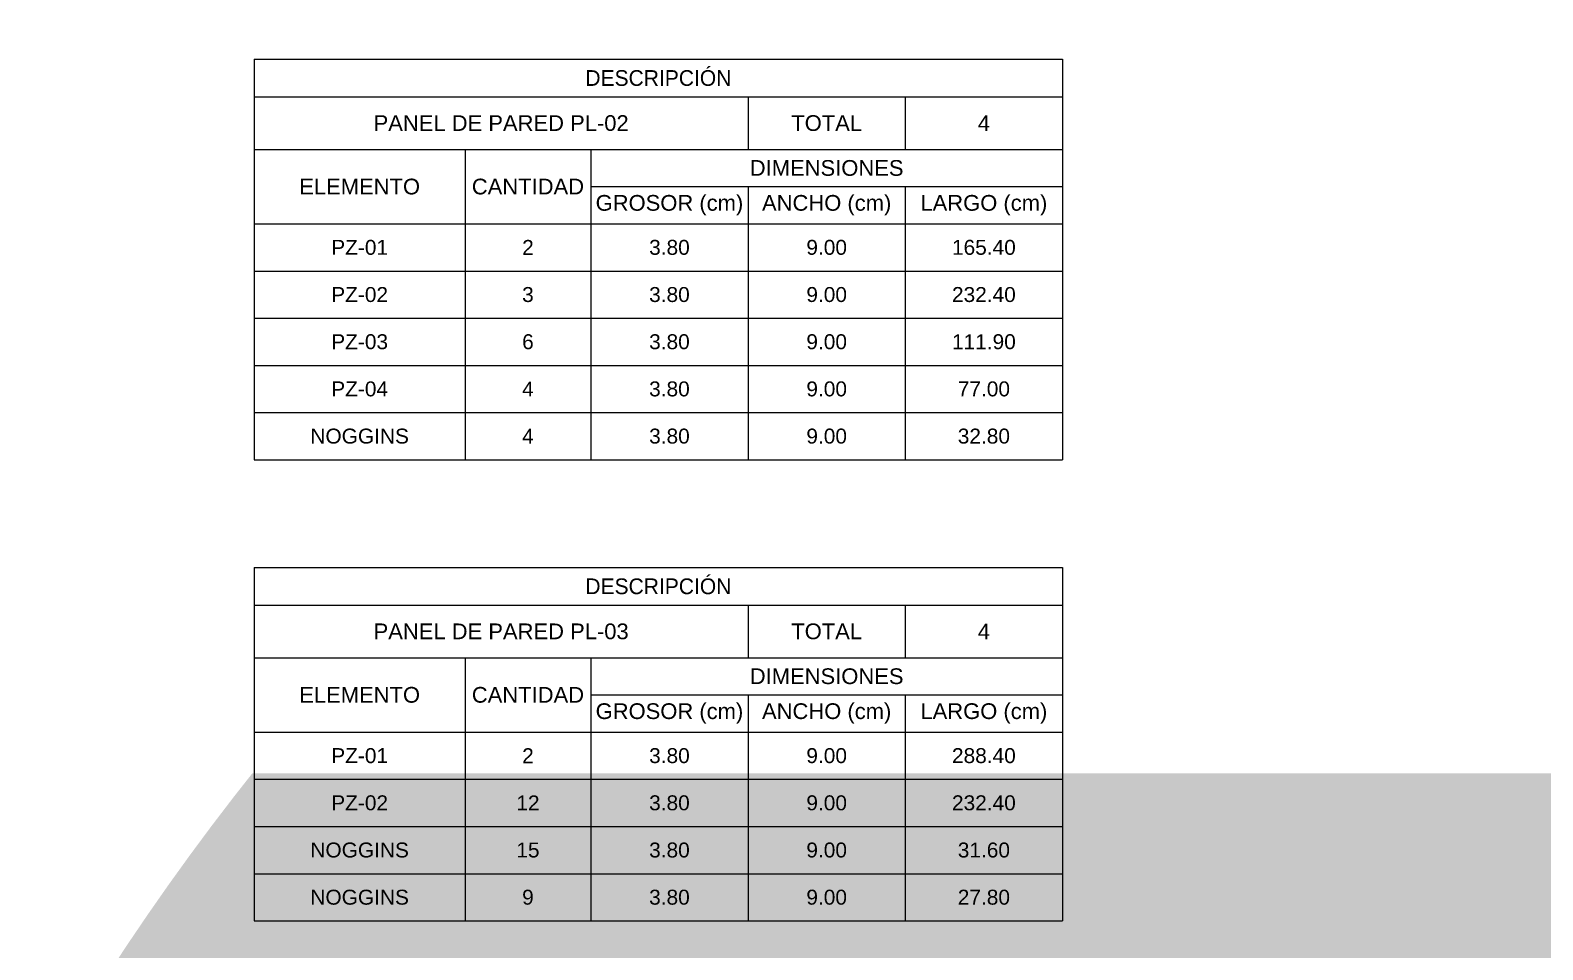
# Model space of a CAD drawing. Header units: millimetres. Extents: x 19458 to 19801, y 4351 to 4752.
# Drawn here: x 19502.44 to 19512.06, y 4496.02 to 4501.87 of the extents above; entities that cross this region are included whole.
import ezdxf

# ---------------------------------------------------------------- set-up
doc = ezdxf.new("R2010")
doc.units = ezdxf.units.MM
for name, color, linetype in [('cotas', 1, 'Continuous'), ('cotas @ 400', 1, 'Continuous'), ('cotas @ 500', 1, 'Continuous')]:
    doc.layers.add(name, color=color, linetype=linetype)
doc.styles.add('century gothic', font='GOTHIC.TTF')
doc.styles.add('COTAS SMC', font='GOTHIC.TTF')
doc.styles.get("Standard").update_dxf_attribs({"font": 'arial.ttf'})
doc.dimstyles.new('ANOTATIVE 100 SMCONSTRUCCIONES', dxfattribs={"dimscale": 0, "dimtxt": 0.18, "dimasz": 0.15, "dimexe": 0.18, "dimexo": 0.09, "dimgap": 0.1, "dimtad": 1, "dimzin": 0, "dimdsep": 46, "dimtxsty": 'century gothic', "dimblk1": 'FLECHA1', "dimblk2": 'FLECHA1', "dimsah": 1, "dimcen": 0.18, "dimdle": 0.075, "dimclrd": 1, "dimclre": 1, "dimclrt": 2, "dimaunit": 1, "dimadec": 0, "dimazin": 0, "dimtfac": 0.75, "dimtix": 1, "dimtmove": 2, "dimatfit": 3, "dimfxl": 0.09, "dimtvp": 1.5, "dimtfill": 1, "dimtolj": 1, "dimtzin": 0, "dimarcsym": 0})
doc.dimstyles.new('PIES SMCONSTRUCCIONES', dxfattribs={"dimscale": 0, "dimtxt": 0.18, "dimasz": 0.2, "dimexe": 0.18, "dimexo": 0, "dimgap": 0.1, "dimtad": 1, "dimdec": 0, "dimlfac": 39.370079, "dimzin": 0, "dimdsep": 46, "dimlunit": 4, "dimtxsty": 'COTAS SMC', "dimblk1": 'FLECHA1', "dimblk2": 'FLECHA1', "dimsah": 1, "dimcen": 0.2, "dimdle": 0.075, "dimclrd": 1, "dimclre": 1, "dimclrt": 2, "dimaunit": 1, "dimadec": 0, "dimazin": 0, "dimtfac": 0.75, "dimtdec": 0, "dimtix": 1, "dimtmove": 2, "dimatfit": 3, "dimfxl": 0.09, "dimtvp": 1.5, "dimtfill": 1, "dimtolj": 1, "dimtzin": 0, "dimarcsym": 0})

# ---------------------------------------------------------------- blocks, each defined once
blk = doc.blocks.new('FLECHA1')
at = {"color": 4}
blk.add_line((-0.246176, -0.248081), (0.248081, 0.25), dxfattribs=at)
at = {"color": 1}
blk.add_line((-1, 0), (0.496162, 0), dxfattribs=at)
blk = doc.blocks.new('*D1568')
at = {"layer": 'cotas', "color": 1, "lineweight": -2, "transparency": 16777216}
for p, q in [((19614.326, 4625.8448), (19614.326, 4700.8448)), ((19570.9836, 4550.8448), (19524.326, 4550.8448)), ((19614.326, 4548.4298), (19614.326, 4550.8448)), ((19570.5339, 4548.4298), (19524.326, 4548.4298)), ((19614.326, 4473.4298), (19614.326, 4398.4298))]:
    blk.add_line(p, q, dxfattribs=at)
at = {"layer": 'Defpoints', "color": 0, "transparency": 16777216}
for p in [(19614.326, 4550.8448), (19615.9836, 4550.8448), (19615.5339, 4548.4298)]:
    blk.add_point(p, dxfattribs=at)
at = {"layer": 'cotas', "color": 1, "lineweight": -2, "transparency": 16777216, "xscale": 75, "yscale": 75, "zscale": 75}
for p, rotation in [((19614.326, 4550.8448), 270), ((19614.326, 4548.4298), 90)]:
    blk.add_blockref('FLECHA1', p, dxfattribs=dict(at, rotation=rotation))
at = {"layer": 'cotas', "color": 2, "transparency": 16777216, "insert": (19517.3376, 4549.6373), "char_height": 90, "attachment_point": 5, "rotation": 90, "style": 'century gothic', "bg_fill": 3, "box_fill_scale": 1.1, "bg_fill_color": 256, "bg_fill_true_color": 13158600, "bg_fill_transparency": 0}
blk.add_mtext('\\A1;2.42', dxfattribs=at)
blk = doc.blocks.new('*D1620')
at = {"layer": 'cotas', "color": 1, "lineweight": -2, "transparency": 16777216}
for p, q in [((19614.326, 4610.8448), (19614.326, 4670.8448)), ((19579.9836, 4550.8448), (19542.326, 4550.8448)), ((19614.326, 4548.4298), (19614.326, 4550.8448)), ((19579.5339, 4548.4298), (19542.326, 4548.4298)), ((19614.326, 4488.4298), (19614.326, 4428.4298))]:
    blk.add_line(p, q, dxfattribs=at)
at = {"layer": 'Defpoints', "color": 0, "transparency": 16777216}
for p in [(19614.326, 4550.8448), (19615.9836, 4550.8448), (19615.5339, 4548.4298)]:
    blk.add_point(p, dxfattribs=at)
at = {"layer": 'cotas', "color": 1, "lineweight": -2, "transparency": 16777216, "xscale": 60, "yscale": 60, "zscale": 60}
for p, rotation in [((19614.326, 4550.8448), 270), ((19614.326, 4548.4298), 90)]:
    blk.add_blockref('FLECHA1', p, dxfattribs=dict(at, rotation=rotation))
at = {"layer": 'cotas', "color": 2, "transparency": 16777216, "insert": (19536.7353, 4549.6373), "char_height": 72, "attachment_point": 5, "rotation": 90, "style": 'century gothic', "bg_fill": 3, "box_fill_scale": 1.1, "bg_fill_color": 256, "bg_fill_true_color": 13158600, "bg_fill_transparency": 0}
blk.add_mtext('\\A1;2.42', dxfattribs=at)
blk = doc.blocks.new('*D1623')
at = {"layer": 'cotas', "color": 1, "lineweight": -2, "transparency": 16777216}
for p, q in [((19620.0128, 4651.7533), (19620.0128, 4751.7533)), ((19620.4168, 4551.7533), (19530.0128, 4551.7533)), ((19620.0128, 4550.5333), (19620.0128, 4551.7533)), ((19620.4168, 4550.5333), (19530.0128, 4550.5333)), ((19620.0128, 4450.5333), (19620.0128, 4350.5333))]:
    blk.add_line(p, q, dxfattribs=at)
at = {"layer": 'Defpoints', "color": 0, "transparency": 16777216}
for p in [(19620.0128, 4551.7533), (19620.4168, 4551.7533), (19620.4168, 4550.5333)]:
    blk.add_point(p, dxfattribs=at)
at = {"layer": 'cotas', "color": 1, "lineweight": -2, "transparency": 16777216, "xscale": 100, "yscale": 100, "zscale": 100}
for p, rotation in [((19620.0128, 4551.7533), 270), ((19620.0128, 4550.5333), 90)]:
    blk.add_blockref('FLECHA1', p, dxfattribs=dict(at, rotation=rotation))
at = {"layer": 'cotas', "color": 2, "transparency": 16777216, "insert": (19523.8809, 4551.1433), "char_height": 90, "attachment_point": 5, "rotation": 90, "style": 'COTAS SMC', "bg_fill": 3, "box_fill_scale": 1.1, "bg_fill_color": 256, "bg_fill_true_color": 13158600, "bg_fill_transparency": 0}
blk.add_mtext("\\A1;4'", dxfattribs=at)
blk = doc.blocks.new('*T105')
at = {"layer": 'cotas', "color": 0, "linetype": 'ByBlock', "lineweight": -2, "transparency": 16777216}
for p, q in [((0, 0), (5.1409, 0)), ((0, 0), (0, -2.5461)), ((5.1409, 0), (5.1409, -2.5461)), ((0, -0.2392), (5.1409, -0.2392)), ((3.1409, -0.2392), (3.1409, -0.5731)), ((4.1409, -0.2392), (4.1409, -0.5731)), ((0, -0.5731), (5.1409, -0.5731)), ((1.3409, -0.5731), (1.3409, -2.5461)), ((2.1409, -0.5731), (2.1409, -2.5461)), ((2.1409, -0.8096), (5.1409, -0.8096)), ((3.1409, -0.8096), (3.1409, -2.5461)), ((4.1409, -0.8096), (4.1409, -2.5461)), ((0, -1.0461), (5.1409, -1.0461)), ((0, -1.3461), (5.1409, -1.3461)), ((0, -1.6461), (5.1409, -1.6461)), ((0, -1.9461), (5.1409, -1.9461)), ((0, -2.2461), (5.1409, -2.2461)), ((0, -2.5461), (5.1409, -2.5461))]:
    blk.add_line(p, q, dxfattribs=at)
at = {"layer": 'cotas', "color": 0, "transparency": 16777216, "insert": (2.5704, -0.1196), "char_height": 0.1, "width": 5.077526, "attachment_point": 5, "style": 'century gothic'}
blk.add_mtext('DESCRIPCIÓN', dxfattribs=at)
at = {"layer": 'cotas', "color": 0, "transparency": 16777216, "attachment_point": 5}
for s, insert, char_height, width in [('PANEL DE PARED PL-02', (1.5704, -0.4061), 0.1, 3.077526), ('TOTAL', (3.6409, -0.4061), 0.1, 0.936652), ('4', (4.6409, -0.4061), 0.1, 0.936652), ('DIMENSIONES', (3.6409, -0.6913), 0.1, 2.936652), ('ELEMENTO', (0.6704, -0.8096), 0.1, 1.277526), ('CANTIDAD', (1.7409, -0.8096), 0.1, 0.736652), ('GROSOR (cm)', (2.6409, -0.9278), 0.1, 0.936652), ('ANCHO (cm)', (3.6409, -0.9278), 0.1, 0.936652), ('LARGO (cm)', (4.6409, -0.9278), 0.1, 0.936652), ('PZ-01', (0.6704, -1.1961), 0.09502, 1.277526), ('2', (1.7409, -1.1961), 0.095, 0.736652), ('3.80', (2.6409, -1.1961), 0.09502, 0.936652), ('9.00', (3.6409, -1.1961), 0.09502, 0.936652), ('165.40', (4.6409, -1.1961), 0.09502, 0.936652), ('PZ-02', (0.6704, -1.4961), 0.09502, 1.277526), ('3', (1.7409, -1.4961), 0.095, 0.736652), ('3.80', (2.6409, -1.4961), 0.09502, 0.936652), ('9.00', (3.6409, -1.4961), 0.09502, 0.936652), ('232.40', (4.6409, -1.4961), 0.09502, 0.936652), ('PZ-03', (0.6704, -1.7961), 0.09502, 1.277526), ('6', (1.7409, -1.7961), 0.095, 0.736652), ('3.80', (2.6409, -1.7961), 0.09502, 0.936652), ('9.00', (3.6409, -1.7961), 0.09502, 0.936652), ('111.90', (4.6409, -1.7961), 0.09502, 0.936652), ('PZ-04', (0.6704, -2.0961), 0.09502, 1.277526), ('4', (1.7409, -2.0961), 0.095, 0.736652), ('3.80', (2.6409, -2.0961), 0.09502, 0.936652), ('9.00', (3.6409, -2.0961), 0.09502, 0.936652), ('77.00', (4.6409, -2.0961), 0.09502, 0.936652), ('NOGGINS', (0.6704, -2.3961), 0.09502, 1.277526), ('4', (1.7409, -2.3961), 0.095, 0.736652), ('3.80', (2.6409, -2.3961), 0.09502, 0.936652), ('9.00', (3.6409, -2.3961), 0.09502, 0.936652), ('32.80', (4.6409, -2.3961), 0.09502, 0.936652)]:
    blk.add_mtext(s, dxfattribs=dict(at, insert=insert, char_height=char_height, width=width))
blk = doc.blocks.new('*T170')
at = {"layer": 'cotas', "color": 0, "linetype": 'ByBlock', "lineweight": -2, "transparency": 16777216}
for p, q in [((0, 0), (5.1409, 0)), ((0, 0), (0, -2.2461)), ((5.1409, 0), (5.1409, -2.2461)), ((0, -0.2392), (5.1409, -0.2392)), ((3.1409, -0.2392), (3.1409, -0.5731)), ((4.1409, -0.2392), (4.1409, -0.5731)), ((0, -0.5731), (5.1409, -0.5731)), ((1.3409, -0.5731), (1.3409, -2.2461)), ((2.1409, -0.5731), (2.1409, -2.2461)), ((2.1409, -0.8096), (5.1409, -0.8096)), ((3.1409, -0.8096), (3.1409, -2.2461)), ((4.1409, -0.8096), (4.1409, -2.2461)), ((0, -1.0461), (5.1409, -1.0461)), ((0, -1.3461), (5.1409, -1.3461)), ((0, -1.6461), (5.1409, -1.6461)), ((0, -1.9461), (5.1409, -1.9461)), ((0, -2.2461), (5.1409, -2.2461))]:
    blk.add_line(p, q, dxfattribs=at)
at = {"layer": 'cotas', "color": 0, "transparency": 16777216, "insert": (2.5704, -0.1196), "char_height": 0.1, "width": 5.077526, "attachment_point": 5, "style": 'century gothic'}
blk.add_mtext('DESCRIPCIÓN', dxfattribs=at)
at = {"layer": 'cotas', "color": 0, "transparency": 16777216, "attachment_point": 5}
for s, insert, char_height, width in [('PANEL DE PARED PL-03', (1.5704, -0.4061), 0.1, 3.077526), ('TOTAL', (3.6409, -0.4061), 0.1, 0.936652), ('4', (4.6409, -0.4061), 0.1, 0.936652), ('DIMENSIONES', (3.6409, -0.6913), 0.1, 2.936652), ('ELEMENTO', (0.6704, -0.8096), 0.1, 1.277526), ('CANTIDAD', (1.7409, -0.8096), 0.1, 0.736652), ('GROSOR (cm)', (2.6409, -0.9278), 0.1, 0.936652), ('ANCHO (cm)', (3.6409, -0.9278), 0.1, 0.936652), ('LARGO (cm)', (4.6409, -0.9278), 0.1, 0.936652), ('PZ-01', (0.6704, -1.1961), 0.09502, 1.277526), ('2', (1.7409, -1.1961), 0.095, 0.736652), ('3.80', (2.6409, -1.1961), 0.09502, 0.936652), ('9.00', (3.6409, -1.1961), 0.09502, 0.936652), ('288.40', (4.6409, -1.1961), 0.09502, 0.936652), ('PZ-02', (0.6704, -1.4961), 0.09502, 1.277526), ('12', (1.7409, -1.4961), 0.09502, 0.736652), ('3.80', (2.6409, -1.4961), 0.09502, 0.936652), ('9.00', (3.6409, -1.4961), 0.09502, 0.936652), ('232.40', (4.6409, -1.4961), 0.09502, 0.936652), ('NOGGINS', (0.6704, -1.7961), 0.09502, 1.277526), ('15', (1.7409, -1.7961), 0.09502, 0.736652), ('3.80', (2.6409, -1.7961), 0.09502, 0.936652), ('9.00', (3.6409, -1.7961), 0.09502, 0.936652), ('31.60', (4.6409, -1.7961), 0.09502, 0.936652), ('NOGGINS', (0.6704, -2.0961), 0.09502, 1.277526), ('9', (1.7409, -2.0961), 0.095, 0.736652), ('3.80', (2.6409, -2.0961), 0.09502, 0.936652), ('9.00', (3.6409, -2.0961), 0.09502, 0.936652), ('27.80', (4.6409, -2.0961), 0.09502, 0.936652)]:
    blk.add_mtext(s, dxfattribs=dict(at, insert=insert, char_height=char_height, width=width))
blk = doc.blocks.new('*U1729')
at = {"layer": 'cotas @ 500'}
dim = blk.add_linear_dim(base=(19614.3260382735, 4550.8448237801), p1=(19615.5338597089, 4548.4298237801), p2=(19615.9836080801, 4550.8448237801), angle=90, dimstyle='ANOTATIVE 100 SMCONSTRUCCIONES', override={"dimscale": 500, "dimtix": 1, "dimtofl": 1, "dimtmove": 1, "dimatfit": 1}, dxfattribs=at)
dim.commit()
dim.dimension.update_dxf_attribs({"geometry": '*D1568', "text_midpoint": (19517.3375950376, 4549.6373237801)})
at = {"layer": 'cotas @ 400'}
dim = blk.add_linear_dim(base=(19614.3260382735, 4550.8448237801), p1=(19615.5338597089, 4548.4298237801), p2=(19615.9836080801, 4550.8448237801), angle=90, dimstyle='ANOTATIVE 100 SMCONSTRUCCIONES', override={"dimscale": 400, "dimtix": 1, "dimtofl": 1, "dimtmove": 1, "dimatfit": 1}, dxfattribs=at)
dim.commit()
dim.dimension.update_dxf_attribs({"geometry": '*D1620', "text_midpoint": (19536.7352836848, 4549.6373237801)})
blk = doc.blocks.new('*U1731')
at = {"layer": 'cotas @ 500'}
dim = blk.add_linear_dim(base=(19620.0128, 4551.7533), p1=(19620.4168, 4550.5333), p2=(19620.4168, 4551.7533), angle=90, dimstyle='PIES SMCONSTRUCCIONES', override={"dimscale": 500, "dimtix": 1, "dimtofl": 1, "dimtmove": 2, "dimatfit": 3}, dxfattribs=at)
dim.commit()
dim.dimension.update_dxf_attribs({"geometry": '*D1623', "text_midpoint": (19523.8809, 4551.1433)})

msp = doc.modelspace()

# ---------------------------------------------------------------- block references
at = {"layer": 'cotas'}
msp.add_blockref('*U1729', (0, 0), dxfattribs=at)

# ---------------------------------------------------------------- next in the draw order: block references
msp.add_blockref('*U1731', (0, 0), dxfattribs=at)

# ---------------------------------------------------------------- next in the draw order: block references
for name, p in [('*T105', (19503.8643, 4501.6838)), ('*T170', (19503.8643, 4498.4523))]:
    msp.add_blockref(name, p)

doc.saveas('drawing.dxf')
